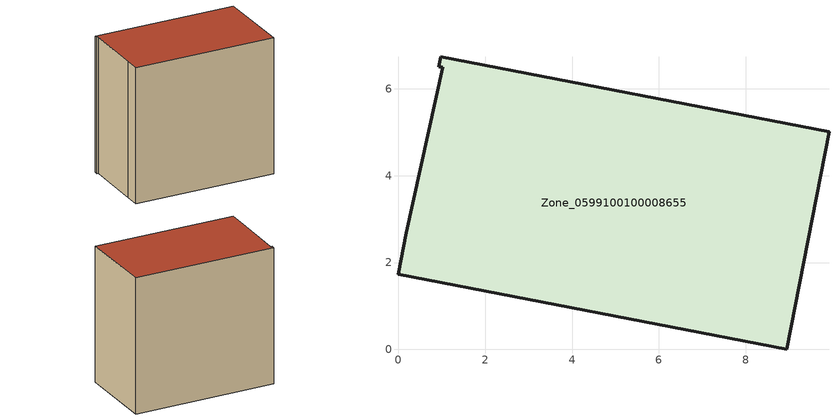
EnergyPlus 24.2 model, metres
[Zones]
Zone_0599100100008655
 floor ground (C_G): 0.18,2.68 1.02,6.5 0.92,6.51 0.97,6.74 9.92,5.01 8.95,0 0,1.73 z0
 wall outside (C_F): 9.92,5.01 0.97,6.74 0.92,6.51 1.02,6.5 0.18,2.68 0,1.73 8.95,0 9.92,5.01 z0:8.73
 roof outside (C_R): 1.02,6.5 0.18,2.68 0,1.73 8.95,0 9.92,5.01 0.97,6.74 0.92,6.51 z8.73
[BUILDING]
Pand.0599100100008655: North Axis=0; Terrain=City; Loads Convergence Tolerance Value=0.04; Temperature Convergence Tolerance Value=0.4; Solar Distribution=FullExterior; Maximum Number of Warmup Days=25; Minimum Number of Warmup Days=1
[Site:Location]
Rotterdam.The.Hague.AP_ZH_NLD Design_Conditions: Latitude=51.96; Longitude=4.45; Time Zone=1; Elevation=-4.5
[SITE:GROUNDTEMPERATURE:BUILDINGSURFACE]
18, 18, 18, 18, 18, 18, 18, 18, 18, 18, 18, 18
[MATERIAL] Thermal Absorptance=0.9; Solar Absorptance=0.7; Visible Absorptance=0.7
Name | Roughness | Thickness | Conductivity | Density | Specific Heat
G.TI.2015-2018 | MediumSmooth | 0.15 | 0.0428571 | 540 | 1210
F.TI.2015-2018 | Rough | 0.3 | 0.0666667 | 1920 | 840
R.TI.2015-2018 | MediumRough | 0.2 | 0.0333333 | 1500 | 1000
[CONSTRUCTION]
C_G: G.TI.2015-2018
C_F: F.TI.2015-2018
C_R: R.TI.2015-2018
[ZONE]
Zone_0599100100008655: Type=1; Multiplier=1; Ceiling Height=Autocalculate; Volume=Autocalculate; Floor Area=autocalculate; Part of Total Floor Area=Yes
[ZONEINFILTRATION:DESIGNFLOWRATE]
Infil_Zone_0599100100008655: Zone or ZoneList or Space or SpaceList=Zone_0599100100008655; Schedule=AlwaysOn; Design Flow Rate Calculation Method=Flow/Area; Flow Rate per Floor Area=0.0015; Constant Term Coefficient=1; Temperature Term Coefficient=0; Velocity Term Coefficient=0; Velocity Squared Term Coefficient=0
[HVACTEMPLATE:ZONE:IDEALLOADSAIRSYSTEM]
Zone_0599100100008655: Maximum Heating Supply Air Temperature=50; Minimum Cooling Supply Air Temperature=13; Maximum Heating Supply Air Humidity Ratio=0.0156; Minimum Cooling Supply Air Humidity Ratio=0.0077; Heating Limit=NoLimit; Cooling Limit=NoLimit; Dehumidification Control Type=ConstantSensibleHeatRatio; Cooling Sensible Heat Ratio=0.7; Dehumidification Setpoint=60; Humidification Control Type=None; Humidification Setpoint=30; Outdoor Air Method=None; Outdoor Air Flow Rate per Person=0.00944; Outdoor Air Flow Rate per Zone Floor Area=0; Outdoor Air Flow Rate per Zone=0; Demand Controlled Ventilation Type=None; Outdoor Air Economizer Type=NoEconomizer; Heat Recovery Type=None; Sensible Heat Recovery Effectiveness=0.7; Latent Heat Recovery Effectiveness=0.65
[ZONECONTROL:THERMOSTAT]
ThermostatControl_Zone_0599100100008655: Zone or ZoneList=Zone_0599100100008655; Control Type Schedule=DualSetpointControlType; Control 1=Thermostat_Zone_0599100100008655; Temperature Difference Between Cutout And Setpoint=0
[THERMOSTATSETPOINT:DUALSETPOINT]
Thermostat_Zone_0599100100008655: Heating Setpoint Temperature Schedule=HeatingSetpoint_Zone_0599100100008655; Cooling Setpoint Temperature Schedule=CoolingSetpoint_Zone_0599100100008655
[SCHEDULE:COMPACT]
HeatingSetpoint_Zone_0599100100008655: Through: 12/31, For: AllDays, Until: 24:00, 21
CoolingSetpoint_Zone_0599100100008655: Through: 12/31, For: AllDays, Until: 24:00, 24
DualSetpointControlType: Through: 12/31, For: AllDays, Until: 24:00, 4
AlwaysOn: Through: 12/31, For: AllDays, Until: 24:00, 1
